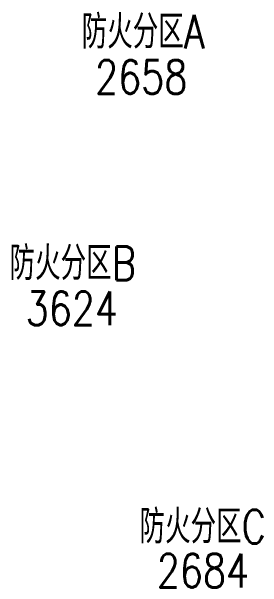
# Model space of a CAD drawing. Extents: x -1348811 to 123514, y -640545 to 749356.
# Drawn here: x -280042 to -242753, y -113458 to -27745 of the extents above; entities that cross this region are included whole.
import ezdxf

# ---------------------------------------------------------------- set-up
doc = ezdxf.new("R2010")
doc.units = 0
doc.header["$LTSCALE"] = 10
doc.header["$MEASUREMENT"] = 0
doc.layers.add('HT-TEXT', color=7, linetype='CONTINUOUS')
doc.styles.add('_HZTXT', font='tjromans.shx', dxfattribs={"width": 0.8, "bigfont": 'tjhztxt.shx'})

msp = doc.modelspace()

# ---------------------------------------------------------------- texts
at = {"layer": 'HT-TEXT', "style": '_HZTXT', "width": 0.8}
for s, p in [('防火分区A', (-269630.8, -33253.1)), ('2658', (-267631.4, -39972.4)), ('防火分区B', (-280353.8, -67700.9)), ('3624', (-277941.7, -74435.5)), ('防火分区C', (-261038.7, -106903.2)), ('2684', (-258456.6, -113458.1))]:
    msp.add_text(s, height=5000, dxfattribs=at).set_placement(p)

doc.saveas('drawing.dxf')
